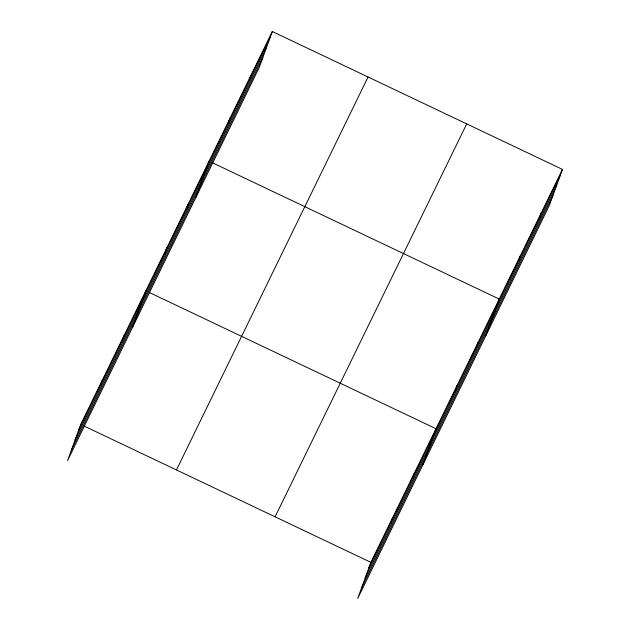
<?xml version="1.0" encoding="UTF-8"?>
<svg xmlns="http://www.w3.org/2000/svg" width="630" height="630" viewBox="0 0 630 630"><rect width="100%" height="100%" fill="white"/><g stroke="black" fill="none" stroke-linecap="round" stroke-linejoin="round"><path stroke-width="0.94" d="M100.469 385.269L102.422 379.906M122.188 340.736L124.141 335.373M132.686 327.009L145.853 290.839M164.981 252.976L166.926 247.614M186.055 209.758L188.008 204.388M195.914 197.34L209.081 161.17M228.21 123.307L230.155 117.944M249.283 80.089L251.236 74.726M272.31 31.5L259.143 67.67L67.544 460.609L80.711 424.439L272.31 31.5L562.456 169.391L549.289 205.561L357.69 598.5L370.857 562.33L562.456 169.391M390.616 523.16L392.569 517.797M412.335 478.627L414.288 473.264M422.832 464.901L435.999 428.731L149.397 292.525M455.12 390.876L457.073 385.505M476.201 347.65L478.154 342.287M486.061 335.231L499.228 299.061L212.625 162.855M518.348 261.206L520.301 255.835M539.43 217.98L541.383 212.617M78.758 429.802L270.357 36.863M75.057 439.968L266.655 47.029M71.245 450.442L262.844 57.503M176.455 469.941L368.062 77.002M275.105 516.82L466.712 123.889M368.904 567.693L560.503 174.754M365.203 577.86L556.802 184.921M361.392 588.333L552.99 195.394M84.255 426.124L370.857 562.33"/></g></svg>
